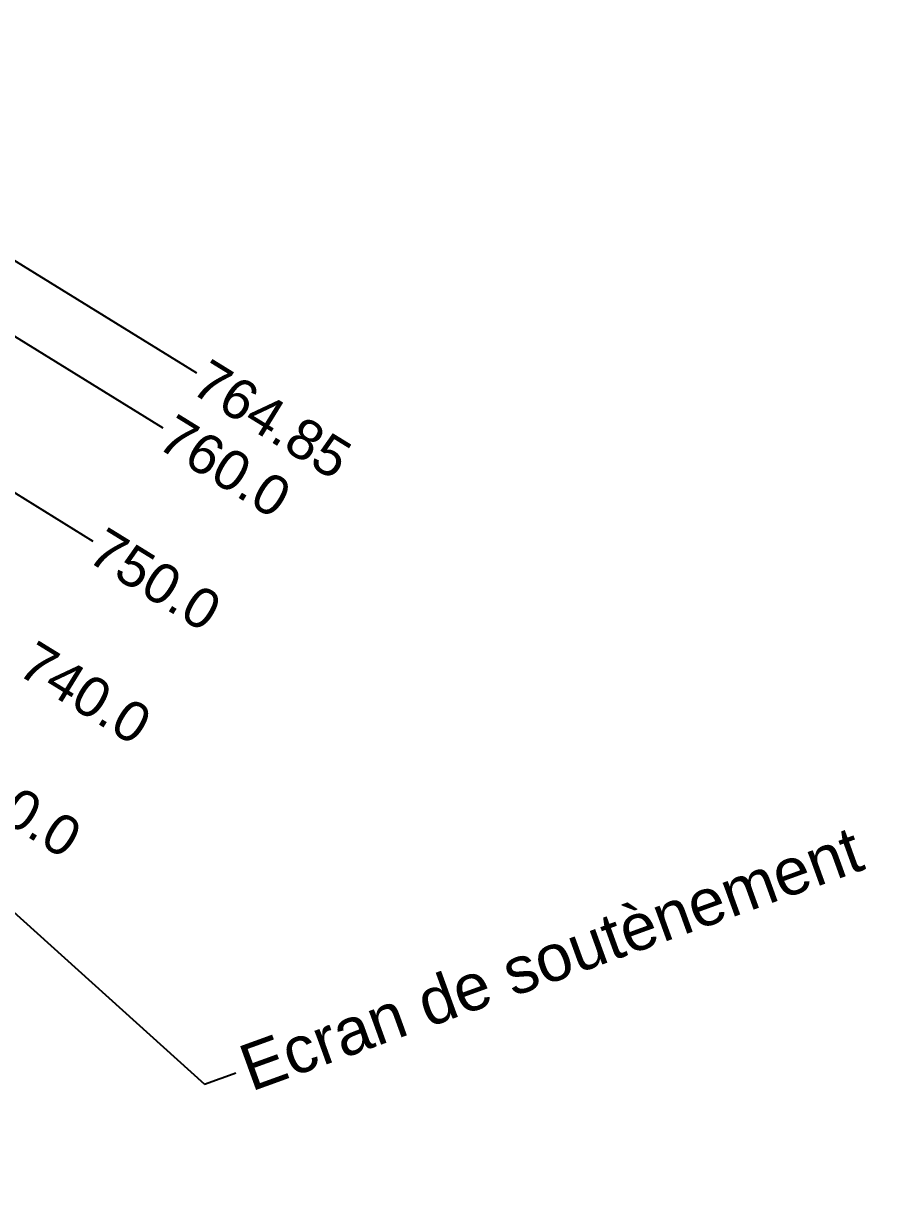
# Model space of a CAD drawing. Extents: x 525006 to 526161, y 9523532 to 9523885.
# Drawn here: x 526095.3 to 526160.9, y 9523780.6 to 9523868.7 of the extents above; entities that cross this region are included whole.
import ezdxf
from ezdxf import colors
from ezdxf.entities.mleader import LeaderData, LeaderLine
from ezdxf.enums import TextEntityAlignment as Align
from ezdxf.math import Vec2, Vec3

# ---------------------------------------------------------------- set-up
doc = ezdxf.new("R2010")
doc.units = 0
for name, color, linetype in [('ETQ PAIR', 7, 'Continuous'), ('Route - Route de la corniche 1 - Tabulations', 7, 'Continuous'), ('Route - Route de la corniche 1 - Textes - Tabulations', 1, 'Continuous')]:
    doc.layers.add(name, color=color, linetype=linetype)
doc.styles.add('Affichages route', font='arial.ttf', dxfattribs={"height": 0.5})
doc.styles.get("Standard").update_dxf_attribs({"font": 'arial.ttf'})

msp = doc.modelspace()

# ---------------------------------------------------------------- linework, layer by layer
at = {"layer": 'Route - Route de la corniche 1 - Tabulations'}
for p, q in [((526065.745, 9523868.747), (526108.311, 9523842.514)), ((526063.199, 9523864.616), (526105.764, 9523838.383)), ((526057.953, 9523856.103), (526100.518, 9523829.87))]:
    msp.add_line(p, q, dxfattribs=at)

# ---------------------------------------------------------------- texts
at = {"layer": 'Route - Route de la corniche 1 - Textes - Tabulations', "style": 'Affichages route'}
for s, p in [('764.85', (526108.523, 9523842.382)), ('760.0', (526105.977, 9523838.251)), ('750.0', (526100.731, 9523829.738)), ('740.0', (526095.484, 9523821.225)), ('730.0', (526090.237, 9523812.712))]:
    msp.add_text(s, height=3, rotation=328.35376, dxfattribs=at).set_placement(p, align=Align.MIDDLE_LEFT)

# ---------------------------------------------------------------- next in the draw order: leaders
at = {"layer": 'ETQ PAIR'}
ml = msp.add_multileader_mtext('Standard', dxfattribs=at)
ml.set_content('Ecran de soutènement', color=256)
ml.set_leader_properties()
ml.build(insert=Vec2(0, 0))
ml.multileader.update_dxf_attribs({"has_text_frame": 1, "dogleg_length": 2.5, "arrow_head_size": 3.5})
ctx = ml.context
ctx.base_point, ctx.char_height, ctx.arrow_head_size, ctx.landing_gap_size, ctx.plane_origin, ctx.plane_x_axis, ctx.plane_y_axis = Vec3(526111.255, 9523789.915), 3.5, 3.5, 0.8, Vec3(526055.194, 9523808.707), Vec3(0.940159, 0.340735), Vec3(-0.340735, 0.940159)
ctx.text_align_type = 1
notes = []
notes.append((ctx, [(1, (1, 1, 0), (526108.905, 9523789.063), (0.940159, 0.340735), 2.5, [(0, [(526066.358, 9523827.429)], 0, [])])]))
ctx.mtext.insert, ctx.mtext.text_direction, ctx.mtext.rotation, ctx.mtext.alignment, ctx.mtext.flow_direction = Vec3(526134.33, 9523800.169), Vec3(0.940159, 0.340735), 0.347698, 2, 5
ctx.mtext.has_bg_fill, ctx.mtext.bg_color, ctx.mtext.bg_scale_factor, ctx.mtext.bg_transparency, ctx.mtext.use_window_bg_color = 1, -1027028792, 1.5, 0, 1
for ctx, leaders in notes:
    for number, flags, end, landing, length, lines in leaders:
        leader = LeaderData()
        leader.index, (leader.has_last_leader_line, leader.has_dogleg_vector, leader.attachment_direction) = number, flags
        leader.last_leader_point, leader.dogleg_vector, leader.dogleg_length = Vec3(end), Vec3(landing), length
        for number, points, colour, breaks in lines:
            line = LeaderLine()
            line.index, line.vertices, line.color, line.breaks = number, Vec3.list(points), colors.encode_raw_color(colour), breaks
            leader.lines.append(line)
        ctx.leaders.append(leader)

doc.saveas('drawing.dxf')
